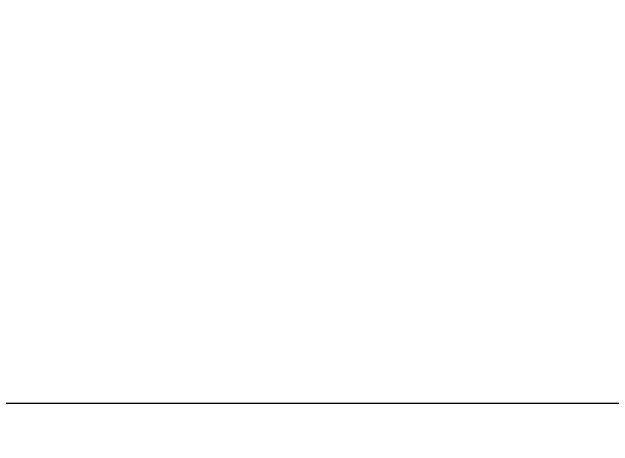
# Model space of a CAD drawing. Extents: x -26219 to 315419, y -160410 to -120810.
# Drawn here: x -3260 to 6028, y -127522 to -120810 of the extents above; entities that cross this region are included whole.
import ezdxf
from ezdxf.xclip import XClip

# ---------------------------------------------------------------- set-up
doc = ezdxf.new("R2010")
doc.units = 0
doc.header["$LTSCALE"] = 1000
doc.header["$MEASUREMENT"] = 0
doc.header["$XCLIPFRAME"] = 0
doc.linetypes.add('104-14# 核心筒$2$DOTE', pattern=[2.42, 2, -0.2, 0.02, -0.2])
doc.layers.add('104-14# 核心筒$2$A_AXIS-轴线', color=36, linetype='104-14# 核心筒$2$DOTE')

# ---------------------------------------------------------------- blocks, each defined once
blk = doc.blocks.new('104-14# 核心筒')
at = {"layer": '104-14# 核心筒$2$A_AXIS-轴线'}
for p, q in [((32400, 228733.6), (32400, 169654.9)), ((23400, 54018.4), (23400, -8545.1))]:
    blk.add_line(p, q, dxfattribs=at)
blk = doc.blocks.new('图框-A1+1-2')
for points, const_width in [([(0, 0), (1261, 0), (1261, 594), (0, 594)], 0.05), ([(1186, 584), (25, 584), (25, 10), (1186, 10)], 0.5)]:
    blk.add_lwpolyline(points, close=True, dxfattribs=dict(const_width=const_width))
at = {"const_width": 0.05}
blk.add_lwpolyline([(630.5, 594), (630.5, 592)], dxfattribs=at)

msp = doc.modelspace()

# ---------------------------------------------------------------- block references
at = {"xscale": 50, "yscale": 50, "zscale": 50}
msp.add_blockref('图框-A1+1-2', (-26217.9, -156062.5), dxfattribs=at)
ref = msp.add_blockref('104-14# 核心筒', (-24171.8, -146852.4))
XClip(ref).set_block_clipping_path([(21749.9999999867, 6862.509807695), (34199.9999999442, 18650.0000000002)])
ref = msp.add_blockref('104-14# 核心筒', (-29679.9, -339452.4))
XClip(ref).set_block_clipping_path([(21000, 184300.0000000001), (34400.0000000036, 196600.0000000001)])

doc.saveas('drawing.dxf')
